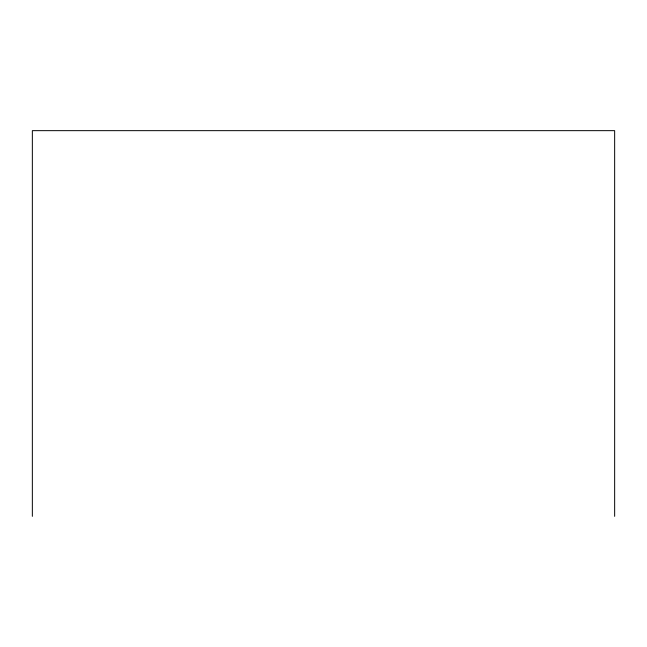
<?xml version="1.0" encoding="UTF-8"?>
<svg xmlns="http://www.w3.org/2000/svg" width="647" height="647" viewBox="0 0 647 647"><rect width="100%" height="100%" fill="white"/><g stroke="black" fill="none" stroke-linecap="round" stroke-linejoin="round"><path stroke-width="0.97" d="M614.65 516.346L614.65 130.654L32.35 130.654L32.35 516.346"/></g></svg>
